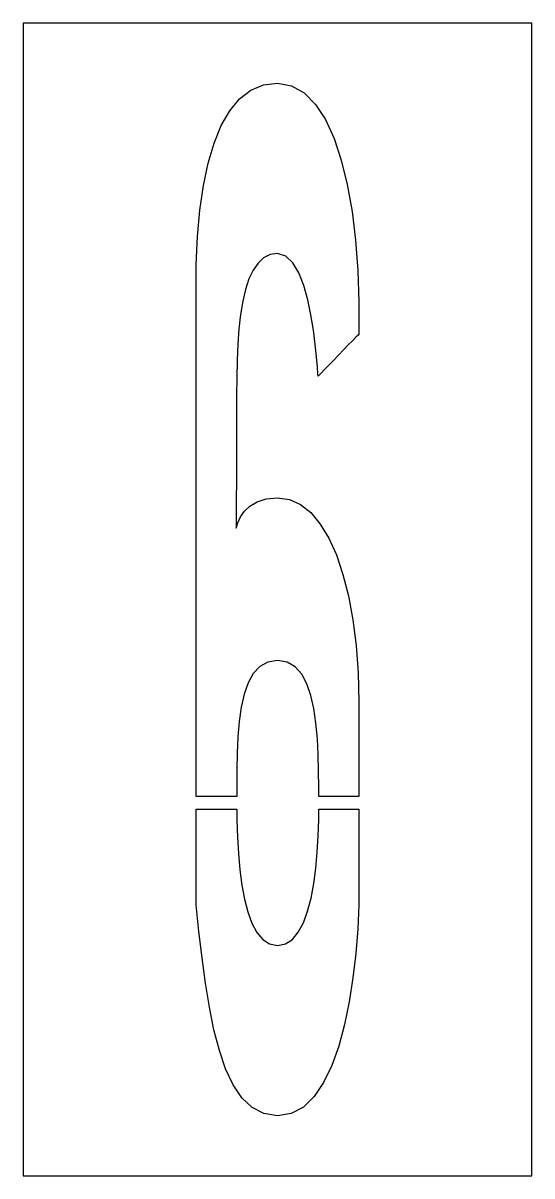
# Model space of a CAD drawing. Extents: x 0 to 30, y 0 to 68.
import ezdxf

# ---------------------------------------------------------------- set-up
doc = ezdxf.new("R2010")
doc.units = 0
doc.layers.add('CUT', color=7, linetype='Continuous')
doc.layers.add('OUTSIDE', color=1, linetype='Continuous')

msp = doc.modelspace()

# ---------------------------------------------------------------- linework, layer by layer
at = {"layer": 'CUT'}
for points in [[(13.803, 39.76), (14.337, 39.928), (14.997, 40), (15.705, 39.904), (16.365, 39.61), (16.971, 39.124), (17.523, 38.452), (18.027, 37.618), (18.471, 36.628), (18.855, 35.482), (19.179, 34.21), (19.437, 32.806), (19.629, 31.294), (19.749, 29.674), (19.803, 27.964), (19.803, 26.968), (19.803, 25.966), (19.803, 24.97), (19.803, 23.974), (19.803, 22.972), (19.803, 22.376), (17.43, 22.376), (17.427, 22.906), (17.415, 23.866), (17.391, 24.838), (17.349, 25.786), (17.265, 26.704), (17.145, 27.562), (16.971, 28.342), (16.737, 29.026), (16.431, 29.596), (16.047, 30.028), (15.573, 30.298), (14.997, 30.4), (14.427, 30.31), (13.953, 30.052), (13.563, 29.638), (13.263, 29.086), (13.029, 28.42), (12.855, 27.652), (12.735, 26.806), (12.657, 25.894), (12.615, 24.934), (12.597, 23.944), (12.597, 22.954), (12.597, 22.376), (10.197, 22.376), (10.197, 24.994), (10.197, 28), (10.197, 31), (10.197, 34.006), (10.197, 37.006), (10.197, 40.012), (10.197, 43.012), (10.197, 46.018), (10.197, 49.018), (10.197, 52.024), (10.209, 53.764), (10.287, 55.414), (10.425, 56.968), (10.635, 58.414), (10.911, 59.734), (11.265, 60.916), (11.685, 61.948), (12.189, 62.824), (12.765, 63.526), (13.425, 64.036), (14.169, 64.348), (14.997, 64.456), (15.831, 64.3), (16.575, 63.88), (17.241, 63.202), (17.823, 62.302), (18.333, 61.198), (18.759, 59.914), (19.113, 58.468), (19.395, 56.884), (19.599, 55.192), (19.737, 53.404), (19.803, 51.55), (19.803, 49.648), (19.749, 49.6), (19.623, 49.468), (19.425, 49.264), (19.173, 49.012), (18.897, 48.724), (18.597, 48.418), (18.297, 48.106), (18.021, 47.818), (17.775, 47.56), (17.577, 47.356), (17.445, 47.218), (17.397, 47.17), (17.385, 47.314), (17.361, 47.71), (17.307, 48.304), (17.229, 49.048), (17.121, 49.894), (16.971, 50.782), (16.785, 51.676), (16.545, 52.522), (16.251, 53.26), (15.897, 53.854), (15.483, 54.25), (14.997, 54.4), (14.565, 54.34), (14.181, 54.148), (13.851, 53.842), (13.563, 53.428), (13.317, 52.906), (13.113, 52.288), (12.951, 51.592), (12.819, 50.812), (12.723, 49.966), (12.657, 49.054), (12.615, 48.094), (12.597, 47.086), (12.591, 46.036), (12.591, 44.968), (12.585, 43.9), (12.585, 42.844), (12.579, 41.83), (12.579, 40.876), (12.573, 40), (12.573, 39.22), (12.567, 38.566), (12.567, 38.213), (12.663, 38.524), (12.825, 38.872), (13.059, 39.208), (13.377, 39.514)], [(19.803, 19.978), (19.803, 18.982), (19.803, 17.986), (19.803, 16.984), (19.803, 15.988), (19.731, 14.572), (19.617, 13.126), (19.449, 11.686), (19.227, 10.276), (18.951, 8.926), (18.609, 7.66), (18.201, 6.514), (17.721, 5.518), (17.163, 4.69), (16.527, 4.066), (15.807, 3.676), (14.997, 3.544), (14.199, 3.676), (13.503, 4.036), (12.903, 4.612), (12.387, 5.374), (11.943, 6.316), (11.571, 7.402), (11.253, 8.62), (10.983, 9.952), (10.755, 11.374), (10.551, 12.868), (10.371, 14.416), (10.197, 15.988), (10.197, 18.988), (10.197, 21.624), (12.601, 21.624), (12.609, 20.98), (12.639, 19.99), (12.693, 19.012), (12.777, 18.064), (12.897, 17.158), (13.053, 16.324), (13.245, 15.568), (13.485, 14.908), (13.779, 14.368), (14.127, 13.954), (14.529, 13.696), (14.997, 13.6), (15.465, 13.69), (15.879, 13.954), (16.227, 14.38), (16.527, 14.938), (16.773, 15.616), (16.977, 16.39), (17.139, 17.242), (17.259, 18.148), (17.343, 19.096), (17.397, 20.062), (17.427, 21.022), (17.431, 21.624), (19.803, 21.624), (19.803, 20.98)]]:
    msp.add_lwpolyline(points, close=True, dxfattribs=at)
at = {"layer": 'OUTSIDE'}
msp.add_lwpolyline([(0, 0), (30, 0), (30, 68), (0, 68)], close=True, dxfattribs=at)

doc.saveas('drawing.dxf')
